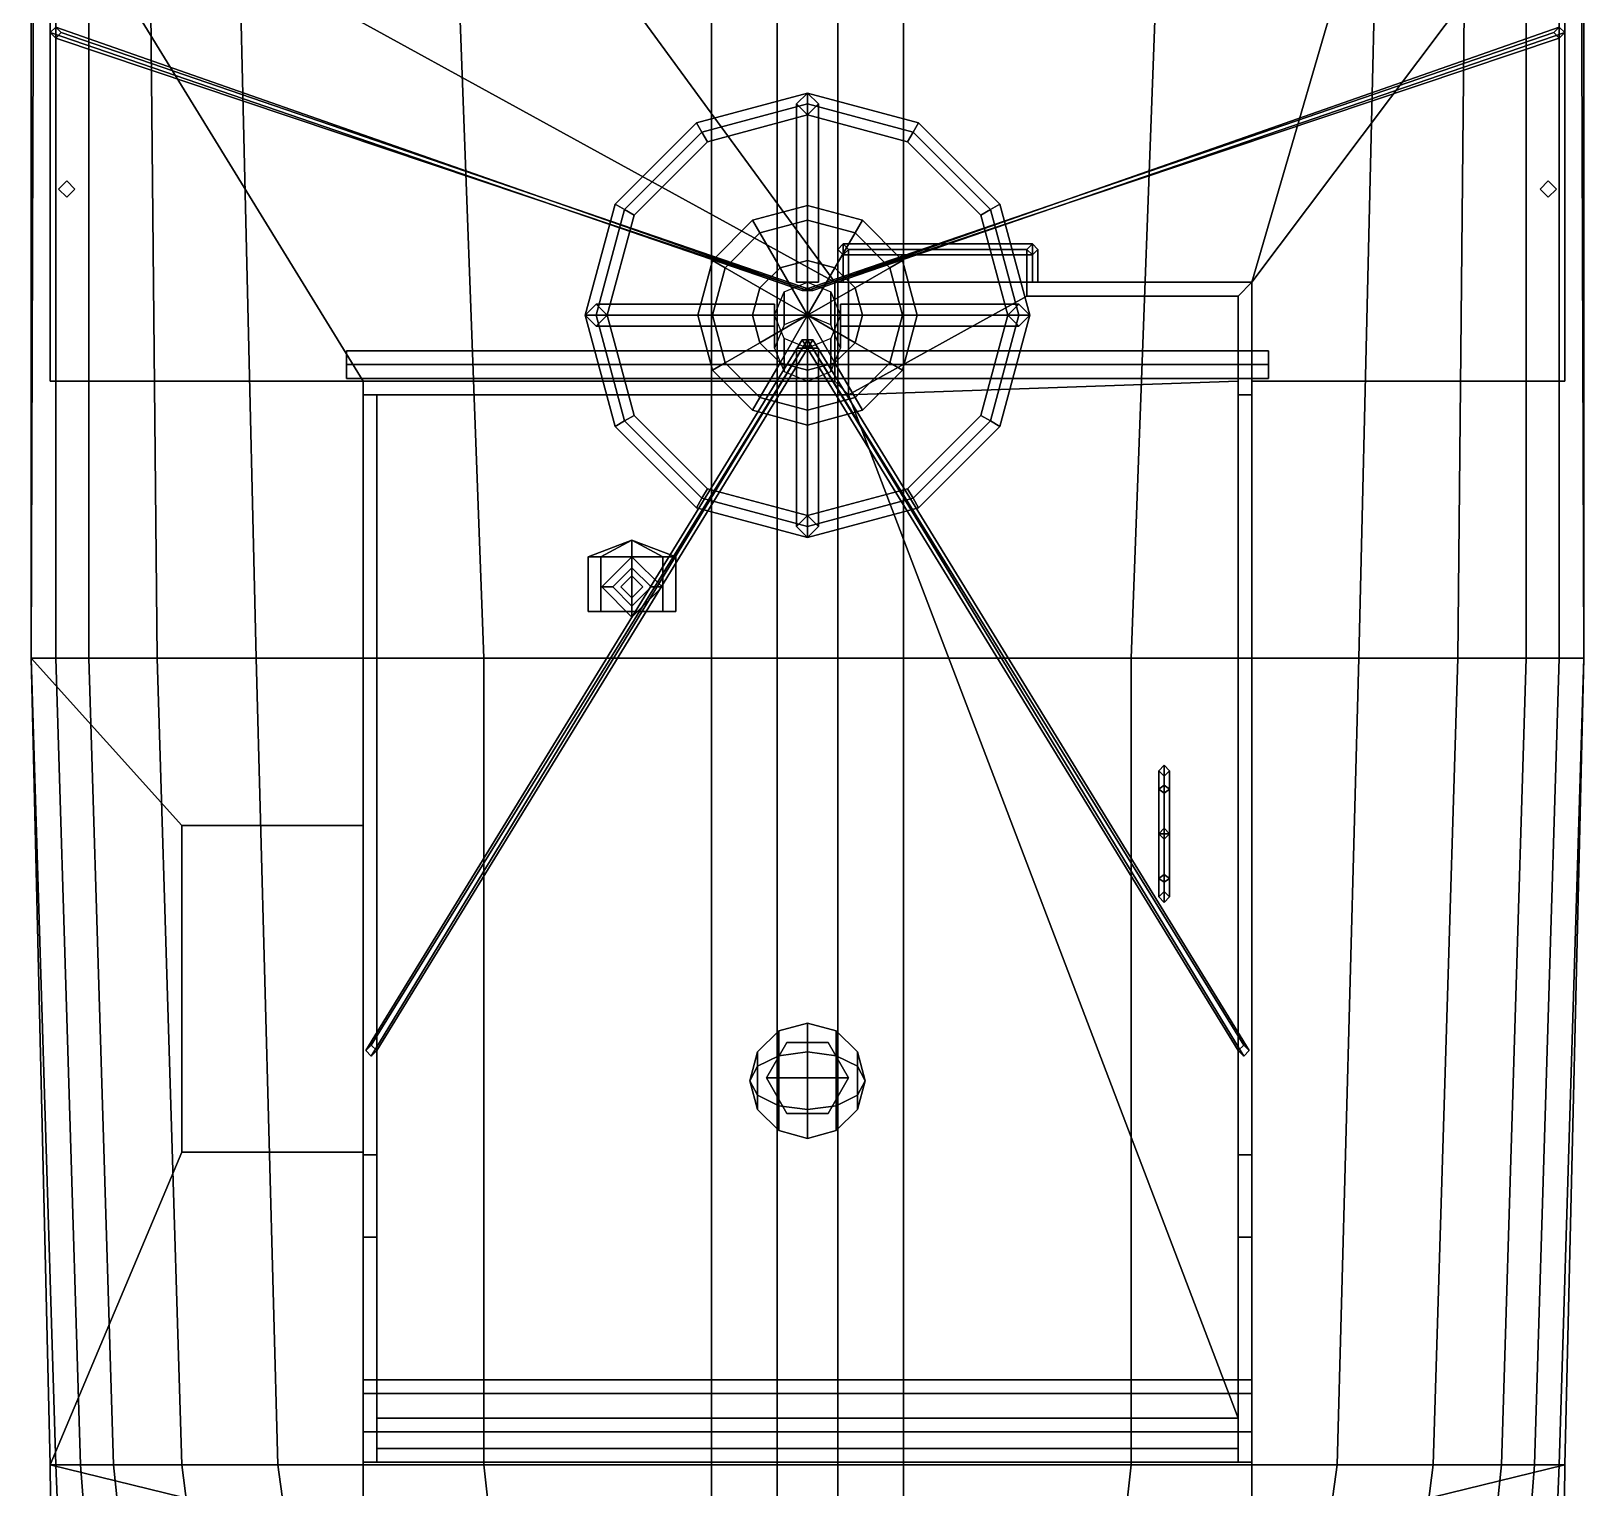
# Model space of a CAD drawing. Extents: x -2.8 to 2.8, y -17.3 to 17.1.
# Drawn here: x -2.83 to 2.83, y -4.37 to 0.94 of the extents above; entities that cross this region are included whole.
import ezdxf

# ---------------------------------------------------------------- set-up
doc = ezdxf.new("R2010")
doc.units = 0
doc.layers.get('0').update_dxf_attribs({"linetype": 'CONTINUOUS'})
doc.layers.add('SUPERSTRUCTURE', color=3, linetype='CONTINUOUS')

msp = doc.modelspace()

# ---------------------------------------------------------------- linework, layer by layer
for points in [[(-2.82, 1.63, 1.18), (-2.74, 1.63, 0.44), (-2.74, -1.35, 0.44), (-2.83, -1.35, 1.18)], [(-2.83, 1.63, 1.73), (-2.82, 1.63, 1.18), (-2.83, -1.35, 1.18), (-2.83, -1.35, 2.04)], [(-1.62, -0.34, 1.9349), (-2.83, 1.63, 1.73), (-2.83, -1.35, 2.04), (-1.62, -1.35, 2.04)], [(0.1, 0.02, 1.8975), (-2.83, 1.63, 1.73), (-1.62, -0.34, 1.9349), (0.1, -0.34, 1.9349)], [(2.83, 1.63, 1.73), (-2.83, 1.63, 1.73), (0.1, 0.02, 1.8975), (1.62, 0.02, 1.8975)], [(-2.74, 1.63, 0.44), (-2.62, 1.63), (-2.62, -1.35), (-2.74, -1.35, 0.44)], [(-2.62, 1.63), (-2.4, 1.63, -0.53), (-2.37, -1.35, -0.53), (-2.62, -1.35)], [(-2.4, 1.63, -0.53), (-2.08, 1.63, -0.86), (-2.01, -1.35, -0.86), (-2.37, -1.35, -0.53)], [(-2.08, 1.63, -0.86), (-1.29, 1.63, -1.19), (-1.18, -1.35, -1.19), (-2.01, -1.35, -0.86)], [(-1.29, 1.63, -1.19), (-0.35, 1.63, -1.39), (-0.35, -1.35, -1.39), (-1.18, -1.35, -1.19)], [(-0.35, 1.63, -1.39), (-0.11, 1.63, -1.43), (-0.11, -1.35, -1.43), (-0.35, -1.35, -1.39)], [(-0.11, 1.63, -1.71), (0.11, 1.63, -1.71), (0.11, -1.35, -1.71), (-0.11, -1.35, -1.71)], [(-0.11, 1.63, -1.43), (-0.11, 1.63, -1.71), (-0.11, -1.35, -1.71), (-0.11, -1.35, -1.43)], [(0.11, -1.35, -1.43), (0.11, -1.35, -1.71), (0.11, 1.63, -1.71), (0.11, 1.63, -1.43)], [(0.35, -1.35, -1.39), (0.11, -1.35, -1.43), (0.11, 1.63, -1.43), (0.35, 1.63, -1.39)], [(1.18, -1.35, -1.19), (0.35, -1.35, -1.39), (0.35, 1.63, -1.39), (1.29, 1.63, -1.19)], [(2.01, -1.35, -0.86), (1.18, -1.35, -1.19), (1.29, 1.63, -1.19), (2.08, 1.63, -0.86)], [(1.62, -1.35, 2.04), (2.83, -1.35, 2.04), (2.83, 1.63, 1.73), (1.62, 0.02, 1.8975)], [(2.37, -1.35, -0.53), (2.01, -1.35, -0.86), (2.08, 1.63, -0.86), (2.4, 1.63, -0.53)], [(2.62, -1.35), (2.37, -1.35, -0.53), (2.4, 1.63, -0.53), (2.62, 1.63)], [(2.74, -1.35, 0.44), (2.62, -1.35), (2.62, 1.63), (2.74, 1.63, 0.44)], [(2.83, -1.35, 1.18), (2.74, -1.35, 0.44), (2.74, 1.63, 0.44), (2.82, 1.63, 1.18)], [(2.83, -1.35, 2.04), (2.83, -1.35, 1.18), (2.82, 1.63, 1.18), (2.83, 1.63, 1.73)], [(-0.8, -0.98, 6.64), (-0.7531, -0.98, 6.7531), (-0.64, -0.92, 6.64)], [(-0.7531, -0.98, 6.5269), (-0.8, -0.98, 6.64), (-0.64, -0.92, 6.64)], [(-0.7531, -0.98, 6.7531), (-0.64, -0.98, 6.8), (-0.64, -0.92, 6.64)], [(-0.64, -0.98, 6.48), (-0.7531, -0.98, 6.5269), (-0.64, -0.92, 6.64)], [(-0.64, -0.98, 6.8), (-0.5269, -0.98, 6.7531), (-0.64, -0.92, 6.64)], [(-0.5269, -0.98, 6.7531), (-0.48, -0.98, 6.64), (-0.64, -0.92, 6.64)], [(-0.48, -0.98, 6.64), (-0.5269, -0.98, 6.5269), (-0.64, -0.92, 6.64)], [(-0.5269, -0.98, 6.5269), (-0.64, -0.98, 6.48), (-0.64, -0.92, 6.64)], [(-0.7531, -0.98, 6.7531), (-0.8, -0.98, 6.64), (-0.8, -1.18, 6.64), (-0.7531, -1.18, 6.7531)], [(-0.8, -0.98, 6.64), (-0.7531, -0.98, 6.5269), (-0.7531, -1.18, 6.5269), (-0.8, -1.18, 6.64)], [(-0.7531, -0.98, 6.5269), (-0.64, -0.98, 6.48), (-0.64, -1.18, 6.48), (-0.7531, -1.18, 6.5269)], [(-0.64, -0.98, 6.8), (-0.7531, -0.98, 6.7531), (-0.7531, -1.18, 6.7531), (-0.64, -1.18, 6.8)], [(-0.71, -1.09, 5.06), (-0.64, -1.02, 5.06), (-0.64, -0.98, 4.85), (-0.75, -1.09, 4.85)], [(-0.64, -0.98, 4.43), (-0.75, -1.09, 4.44), (-0.75, -1.09, 4.85), (-0.64, -0.98, 4.85)], [(-0.64, -0.98, 6.48), (-0.5269, -0.98, 6.5269), (-0.5269, -1.18, 6.5269), (-0.64, -1.18, 6.48)], [(-0.64, -1.02, 5.06), (-0.57, -1.09, 5.06), (-0.53, -1.09, 4.85), (-0.64, -0.98, 4.85)], [(-0.53, -1.09, 4.44), (-0.64, -0.98, 4.43), (-0.64, -0.98, 4.85), (-0.53, -1.09, 4.85)], [(-0.5269, -0.98, 6.7531), (-0.64, -0.98, 6.8), (-0.64, -1.18, 6.8), (-0.5269, -1.18, 6.7531)], [(-0.48, -0.98, 6.64), (-0.5269, -0.98, 6.7531), (-0.5269, -1.18, 6.7531), (-0.48, -1.18, 6.64)], [(-0.5269, -0.98, 6.5269), (-0.48, -0.98, 6.64), (-0.48, -1.18, 6.64), (-0.5269, -1.18, 6.5269)], [(-0.57, -1.09, 5.06), (-0.64, -1.02, 5.06), (-0.71, -1.09, 5.06), (-0.64, -1.16, 5.06)], [(-0.64, -1.05, 5.06), (-0.68, -1.09, 5.06), (-0.68, -1.09, 6.5), (-0.64, -1.05, 6.48)], [(-0.6, -1.09, 5.06), (-0.64, -1.05, 5.06), (-0.64, -1.05, 6.48), (-0.6, -1.09, 6.5)], [(-0.64, -1.16, 5.06), (-0.71, -1.09, 5.06), (-0.75, -1.09, 4.85), (-0.64, -1.2, 4.85)], [(-0.75, -1.09, 4.44), (-0.64, -1.2, 4.44), (-0.64, -1.2, 4.85), (-0.75, -1.09, 4.85)], [(-0.68, -1.09, 5.06), (-0.64, -1.13, 5.06), (-0.64, -1.13, 6.48), (-0.68, -1.09, 6.5)], [(-0.57, -1.09, 5.06), (-0.64, -1.16, 5.06), (-0.64, -1.2, 4.85), (-0.53, -1.09, 4.85)], [(-0.64, -1.2, 4.44), (-0.53, -1.09, 4.44), (-0.53, -1.09, 4.85), (-0.64, -1.2, 4.85)], [(-0.64, -1.13, 5.06), (-0.6, -1.09, 5.06), (-0.6, -1.09, 6.5), (-0.64, -1.13, 6.48)], [(-0.64, -1.18, 6.8), (-0.7531, -1.18, 6.7531), (-0.8, -1.18, 6.64), (-0.5269, -1.18, 6.7531)], [(-0.5269, -1.18, 6.7531), (-0.8, -1.18, 6.64), (-0.7531, -1.18, 6.5269), (-0.48, -1.18, 6.64)], [(-0.48, -1.18, 6.64), (-0.7531, -1.18, 6.5269), (-0.64, -1.18, 6.48), (-0.5269, -1.18, 6.5269)], [(-2.83, -1.35, 2.04), (-2.83, -1.35, 1.18), (-2.74, -4.29, 1.18), (-2.76, -4.29, 2.15)], [(-2.83, -1.35, 1.18), (-2.74, -1.35, 0.44), (-2.65, -4.29, 0.44), (-2.74, -4.29, 1.18)], [(-2.28, -1.96, 2.0628), (-2.83, -1.35, 2.04), (-2.76, -4.29, 2.15), (-2.28, -3.15, 2.1073)], [(-1.62, -1.35, 2.04), (-2.83, -1.35, 2.04), (-2.28, -1.96, 2.0628), (-1.62, -1.96, 2.0628)], [(-2.74, -1.35, 0.44), (-2.62, -1.35), (-2.53, -4.29), (-2.65, -4.29, 0.44)], [(-2.62, -1.35), (-2.37, -1.35, -0.53), (-2.28, -4.29, -0.5), (-2.53, -4.29)], [(-2.37, -1.35, -0.53), (-2.01, -1.35, -0.86), (-1.93, -4.29, -0.81), (-2.28, -4.29, -0.5)], [(-2.01, -1.35, -0.86), (-1.18, -1.35, -1.19), (-1.18, -4.29, -1.13), (-1.93, -4.29, -0.81)], [(-1.18, -1.35, -1.19), (-0.35, -1.35, -1.39), (-0.35, -4.29, -1.34), (-1.18, -4.29, -1.13)], [(-0.35, -1.35, -1.39), (-0.11, -1.35, -1.43), (-0.11, -4.29, -1.4), (-0.35, -4.29, -1.34)], [(-0.11, -1.35, -1.71), (0.11, -1.35, -1.71), (0.11, -4.29, -1.71), (-0.11, -4.29, -1.71)], [(-0.11, -1.35, -1.43), (-0.11, -1.35, -1.71), (-0.11, -4.29, -1.71), (-0.11, -4.29, -1.4)], [(0.11, -4.29, -1.4), (0.11, -4.29, -1.71), (0.11, -1.35, -1.71), (0.11, -1.35, -1.43)], [(0.35, -4.29, -1.34), (0.11, -4.29, -1.4), (0.11, -1.35, -1.43), (0.35, -1.35, -1.39)], [(1.18, -4.29, -1.13), (0.35, -4.29, -1.34), (0.35, -1.35, -1.39), (1.18, -1.35, -1.19)], [(1.93, -4.29, -0.81), (1.18, -4.29, -1.13), (1.18, -1.35, -1.19), (2.01, -1.35, -0.86)], [(1.62, -4.29, 2.15), (2.76, -4.29, 2.15), (2.83, -1.35, 2.04), (1.62, -1.35, 2.04)], [(2.28, -4.29, -0.5), (1.93, -4.29, -0.81), (2.01, -1.35, -0.86), (2.37, -1.35, -0.53)], [(2.53, -4.29), (2.28, -4.29, -0.5), (2.37, -1.35, -0.53), (2.62, -1.35)], [(2.65, -4.29, 0.44), (2.53, -4.29), (2.62, -1.35), (2.74, -1.35, 0.44)], [(2.74, -4.29, 1.18), (2.65, -4.29, 0.44), (2.74, -1.35, 0.44), (2.83, -1.35, 1.18)], [(2.76, -4.29, 2.15), (2.74, -4.29, 1.18), (2.83, -1.35, 1.18), (2.83, -1.35, 2.04)], [(-0.105, -2.7081, 5.41), (-0.1819, -2.785, 5.41), (-0.1819, -2.8375, 5.5009), (-0.105, -2.7991, 5.5675)], [(-0.105, -2.7991, 5.2525), (-0.1819, -2.8375, 5.3191), (-0.1819, -2.785, 5.41), (-0.105, -2.7081, 5.41)], [(0, -2.68, 5.41), (-0.105, -2.7081, 5.41), (-0.105, -2.7991, 5.5675), (0, -2.785, 5.5919)], [(0, -2.785, 5.2281), (-0.105, -2.7991, 5.2525), (-0.105, -2.7081, 5.41), (0, -2.68, 5.41)], [(0.105, -2.7081, 5.41), (0, -2.68, 5.41), (0, -2.785, 5.5919), (0.105, -2.7991, 5.5675)], [(0.105, -2.7991, 5.2525), (0, -2.785, 5.2281), (0, -2.68, 5.41), (0.105, -2.7081, 5.41)], [(0.1819, -2.785, 5.41), (0.105, -2.7081, 5.41), (0.105, -2.7991, 5.5675), (0.1819, -2.8375, 5.5009)], [(0.1819, -2.8375, 5.3191), (0.105, -2.7991, 5.2525), (0.105, -2.7081, 5.41), (0.1819, -2.785, 5.41)], [(-0.075, -2.7501, 4.49), (-0.15, -2.88, 4.5), (-0.15, -2.88, 5.23), (-0.075, -2.7501, 5.23)], [(0.075, -2.7501, 5.23), (-0.075, -2.7501, 5.23), (-0.15, -2.88, 5.23), (0.15, -2.88, 5.23)], [(0.075, -2.7501, 4.49), (-0.075, -2.7501, 4.49), (-0.075, -2.7501, 5.23), (0.075, -2.7501, 5.23)], [(0.15, -2.88, 4.5), (0.075, -2.7501, 4.49), (0.075, -2.7501, 5.23), (0.15, -2.88, 5.23)], [(-0.1819, -2.785, 5.41), (-0.21, -2.89, 5.41), (-0.21, -2.89, 5.41), (-0.1819, -2.8375, 5.5009)], [(-0.1819, -2.8375, 5.3191), (-0.21, -2.89, 5.41), (-0.21, -2.89, 5.41), (-0.1819, -2.785, 5.41)], [(-0.105, -2.7991, 5.5675), (-0.1819, -2.8375, 5.5009), (-0.1819, -2.9425, 5.5009), (-0.105, -2.9809, 5.5675)], [(-0.105, -2.9809, 5.2525), (-0.1819, -2.9425, 5.3191), (-0.1819, -2.8375, 5.3191), (-0.105, -2.7991, 5.2525)], [(0, -2.785, 5.5919), (-0.105, -2.7991, 5.5675), (-0.105, -2.9809, 5.5675), (0, -2.995, 5.5919)], [(0, -2.995, 5.2281), (-0.105, -2.9809, 5.2525), (-0.105, -2.7991, 5.2525), (0, -2.785, 5.2281)], [(0.105, -2.7991, 5.5675), (0, -2.785, 5.5919), (0, -2.995, 5.5919), (0.105, -2.9809, 5.5675)], [(0.105, -2.9809, 5.2525), (0, -2.995, 5.2281), (0, -2.785, 5.2281), (0.105, -2.7991, 5.2525)], [(0.1819, -2.8375, 5.5009), (0.105, -2.7991, 5.5675), (0.105, -2.9809, 5.5675), (0.1819, -2.9425, 5.5009)], [(0.1819, -2.9425, 5.3191), (0.105, -2.9809, 5.2525), (0.105, -2.7991, 5.2525), (0.1819, -2.8375, 5.3191)], [(0.21, -2.89, 5.41), (0.1819, -2.785, 5.41), (0.1819, -2.8375, 5.5009), (0.21, -2.89, 5.41)], [(0.21, -2.89, 5.41), (0.1819, -2.8375, 5.3191), (0.1819, -2.785, 5.41), (0.21, -2.89, 5.41)], [(-0.1819, -2.8375, 5.5009), (-0.21, -2.89, 5.41), (-0.21, -2.89, 5.41), (-0.1819, -2.9425, 5.5009)], [(-0.1819, -2.9425, 5.3191), (-0.21, -2.89, 5.41), (-0.21, -2.89, 5.41), (-0.1819, -2.8375, 5.3191)], [(-0.15, -2.88, 4.5), (-0.075, -3.0099, 4.5), (-0.075, -3.0099, 5.23), (-0.15, -2.88, 5.23)], [(0.15, -2.88, 5.23), (-0.15, -2.88, 5.23), (-0.075, -3.0099, 5.23), (0.075, -3.0099, 5.23)], [(0.075, -3.0099, 4.5), (0.15, -2.88, 4.5), (0.15, -2.88, 5.23), (0.075, -3.0099, 5.23)], [(0.21, -2.89, 5.41), (0.1819, -2.8375, 5.5009), (0.1819, -2.9425, 5.5009), (0.21, -2.89, 5.41)], [(0.21, -2.89, 5.41), (0.1819, -2.9425, 5.3191), (0.1819, -2.8375, 5.3191), (0.21, -2.89, 5.41)], [(-0.1819, -2.9425, 5.5009), (-0.21, -2.89, 5.41), (-0.21, -2.89, 5.41), (-0.1819, -2.995, 5.41)], [(-0.1819, -2.995, 5.41), (-0.21, -2.89, 5.41), (-0.21, -2.89, 5.41), (-0.1819, -2.9425, 5.3191)], [(-0.105, -2.9809, 5.5675), (-0.1819, -2.9425, 5.5009), (-0.1819, -2.995, 5.41), (-0.105, -3.0719, 5.41)], [(-0.105, -3.0719, 5.41), (-0.1819, -2.995, 5.41), (-0.1819, -2.9425, 5.3191), (-0.105, -2.9809, 5.2525)], [(0.1819, -2.9425, 5.5009), (0.105, -2.9809, 5.5675), (0.105, -3.0719, 5.41), (0.1819, -2.995, 5.41)], [(0.1819, -2.995, 5.41), (0.105, -3.0719, 5.41), (0.105, -2.9809, 5.2525), (0.1819, -2.9425, 5.3191)], [(0.21, -2.89, 5.41), (0.1819, -2.9425, 5.5009), (0.1819, -2.995, 5.41), (0.21, -2.89, 5.41)], [(0.21, -2.89, 5.41), (0.1819, -2.995, 5.41), (0.1819, -2.9425, 5.3191), (0.21, -2.89, 5.41)], [(0, -2.995, 5.5919), (-0.105, -2.9809, 5.5675), (-0.105, -3.0719, 5.41), (0, -3.1, 5.41)], [(0, -3.1, 5.41), (-0.105, -3.0719, 5.41), (-0.105, -2.9809, 5.2525), (0, -2.995, 5.2281)], [(0.105, -2.9809, 5.5675), (0, -2.995, 5.5919), (0, -3.1, 5.41), (0.105, -3.0719, 5.41)], [(0.105, -3.0719, 5.41), (0, -3.1, 5.41), (0, -2.995, 5.2281), (0.105, -2.9809, 5.2525)], [(-0.075, -3.0099, 4.5), (0.075, -3.0099, 4.5), (0.075, -3.0099, 5.23), (-0.075, -3.0099, 5.23)], [(-1.62, -3.15, 2.1073), (-2.28, -3.15, 2.1073), (-2.76, -4.29, 2.15), (-1.62, -4.29, 2.15)], [(-2.76, -4.29, 2.15), (-2.74, -4.29, 1.18), (-2.62, -7.26, 1.18), (-2.73, -7.26, 2.19)], [(-1.62, -4.57, 2.1538), (-2.76, -4.29, 2.15), (-2.73, -7.26, 2.19), (-1, -5.61, 2.1678)], [(-1.62, -4.29, 2.15), (-2.76, -4.29, 2.15), (-1.62, -4.57, 2.1538)], [(-2.74, -4.29, 1.18), (-2.65, -4.29, 0.44), (-2.42, -7.26, 0.44), (-2.62, -7.26, 1.18)], [(-2.65, -4.29, 0.44), (-2.53, -4.29), (-2.22, -7.26), (-2.42, -7.26, 0.44)], [(-2.53, -4.29), (-2.28, -4.29, -0.5), (-1.9, -7.26, -0.46), (-2.22, -7.26)], [(-2.28, -4.29, -0.5), (-1.93, -4.29, -0.81), (-1.52, -7.26, -0.78), (-1.9, -7.26, -0.46)], [(-1.93, -4.29, -0.81), (-1.18, -4.29, -1.13), (-0.85, -7.26, -1.13), (-1.52, -7.26, -0.78)], [(-1.18, -4.29, -1.13), (-0.35, -4.29, -1.34), (-0.35, -7.26, -1.31), (-0.85, -7.26, -1.13)], [(-0.35, -4.29, -1.34), (-0.11, -4.29, -1.4), (-0.11, -7.26, -1.4), (-0.35, -7.26, -1.31)], [(-0.11, -4.29, -1.4), (-0.11, -4.29, -1.71), (-0.11, -7.26, -1.71), (-0.11, -7.26, -1.4)], [(-0.11, -4.29, -1.71), (0.11, -4.29, -1.71), (0.11, -7.26, -1.71), (-0.11, -7.26, -1.71)], [(0.11, -7.26, -1.4), (0.11, -7.26, -1.71), (0.11, -4.29, -1.71), (0.11, -4.29, -1.4)], [(0.35, -7.26, -1.31), (0.11, -7.26, -1.4), (0.11, -4.29, -1.4), (0.35, -4.29, -1.34)], [(0.85, -7.26, -1.13), (0.35, -7.26, -1.31), (0.35, -4.29, -1.34), (1.18, -4.29, -1.13)], [(1.52, -7.26, -0.78), (0.85, -7.26, -1.13), (1.18, -4.29, -1.13), (1.93, -4.29, -0.81)], [(1, -5.61, 2.1678), (2.73, -7.26, 2.19), (2.76, -4.29, 2.15), (1.62, -4.57, 2.1538)], [(1.9, -7.26, -0.46), (1.52, -7.26, -0.78), (1.93, -4.29, -0.81), (2.28, -4.29, -0.5)], [(2.76, -4.29, 2.15), (1.62, -4.29, 2.15), (1.62, -4.57, 2.1538)], [(2.22, -7.26), (1.9, -7.26, -0.46), (2.28, -4.29, -0.5), (2.53, -4.29)], [(2.42, -7.26, 0.44), (2.22, -7.26), (2.53, -4.29), (2.65, -4.29, 0.44)], [(2.62, -7.26, 1.18), (2.42, -7.26, 0.44), (2.65, -4.29, 0.44), (2.74, -4.29, 1.18)], [(2.73, -7.26, 2.19), (2.62, -7.26, 1.18), (2.74, -4.29, 1.18), (2.76, -4.29, 2.15)]]:
    msp.add_3dface(points)
at = {"layer": 'SUPERSTRUCTURE'}
for points in [[(1.62, 0.02, 2.3874), (2.76, 3.93, 2.25), (-2.76, 3.93, 2.25), (0.1, 0.02, 2.3874)], [(-2.76, 3.93, 2.25), (-2.76, 3.93, 2.13), (-2.76, -0.34, 2.3), (-2.76, -0.34, 2.4)], [(0.1, 0.02, 2.3874), (-2.76, 3.93, 2.25), (-2.76, -0.34, 2.4), (0.1, -0.34, 2.4)], [(2.76, -0.34, 2.4), (2.76, 3.93, 2.25), (1.62, 0.02, 2.3874), (1.62, -0.34, 2.4)], [(2.76, -0.34, 2.3), (2.76, 3.93, 2.13), (2.76, 3.93, 2.25), (2.76, -0.34, 2.4)], [(-2.74, 0.95, 2.35), (-2.76, 0.93, 2.35), (-0.02, -0.01, 9.52), (0, -0.01, 9.54)], [(-2.76, 0.93, 2.35), (-2.74, 0.91, 2.35), (0, -0.01, 9.5), (-0.02, -0.01, 9.52)], [(-2.72, 0.93, 2.35), (-2.74, 0.95, 2.35), (0, -0.01, 9.54), (0.02, -0.01, 9.52)], [(-2.74, 0.91, 2.35), (-2.72, 0.93, 2.35), (0.02, -0.01, 9.52), (0, -0.01, 9.5)], [(2.74, 0.95, 2.35), (2.72, 0.93, 2.35), (-0.02, -0.01, 9.52), (0, -0.01, 9.54)], [(2.72, 0.93, 2.35), (2.74, 0.91, 2.35), (0, -0.01, 9.5), (-0.02, -0.01, 9.52)], [(2.76, 0.93, 2.35), (2.74, 0.95, 2.35), (0, -0.01, 9.54), (0.02, -0.01, 9.52)], [(2.74, 0.91, 2.35), (2.76, 0.93, 2.35), (0.02, -0.01, 9.52), (0, -0.01, 9.5)], [(0, 0.67, 10.59), (0, 0.71, 10.55), (-0.405, 0.6015, 10.55), (-0.385, 0.5668, 10.59)], [(0, 0.71, 10.55), (0, 0.67, 10.51), (-0.385, 0.5668, 10.51), (-0.405, 0.6015, 10.55)], [(0, 0.02, 9.47), (-0.04, 0.02, 9.51), (-0.04, 0.67, 10.55), (0, 0.71, 10.55)], [(0.04, 0.02, 9.51), (0, 0.02, 9.47), (0, 0.71, 10.55), (0.04, 0.67, 10.55)], [(0.385, 0.5668, 10.59), (0.405, 0.6015, 10.55), (0, 0.71, 10.55), (0, 0.67, 10.59)], [(0.405, 0.6015, 10.55), (0.385, 0.5668, 10.51), (0, 0.67, 10.51), (0, 0.71, 10.55)], [(0, 0.67, 10.51), (0, 0.63, 10.55), (-0.365, 0.5322, 10.55), (-0.385, 0.5668, 10.51)], [(0, 0.63, 10.55), (0, 0.67, 10.59), (-0.385, 0.5668, 10.59), (-0.365, 0.5322, 10.55)], [(-0.04, 0.02, 9.51), (0, 0.02, 9.55), (0, 0.63, 10.55), (-0.04, 0.67, 10.55)], [(0, 0.02, 9.55), (0.04, 0.02, 9.51), (0.04, 0.67, 10.55), (0, 0.63, 10.55)], [(0.385, 0.5668, 10.51), (0.365, 0.5322, 10.55), (0, 0.63, 10.55), (0, 0.67, 10.51)], [(0.365, 0.5322, 10.55), (0.385, 0.5668, 10.59), (0, 0.67, 10.59), (0, 0.63, 10.55)], [(-0.385, 0.5668, 10.59), (-0.405, 0.6015, 10.55), (-0.7015, 0.305, 10.55), (-0.6668, 0.285, 10.59)], [(-0.405, 0.6015, 10.55), (-0.385, 0.5668, 10.51), (-0.6668, 0.285, 10.51), (-0.7015, 0.305, 10.55)], [(-0.385, 0.5668, 10.51), (-0.365, 0.5322, 10.55), (-0.6322, 0.265, 10.55), (-0.6668, 0.285, 10.51)], [(-0.365, 0.5322, 10.55), (-0.385, 0.5668, 10.59), (-0.6668, 0.285, 10.59), (-0.6322, 0.265, 10.55)], [(0.6668, 0.285, 10.51), (0.6322, 0.265, 10.55), (0.365, 0.5322, 10.55), (0.385, 0.5668, 10.51)], [(0.6322, 0.265, 10.55), (0.6668, 0.285, 10.59), (0.385, 0.5668, 10.59), (0.365, 0.5322, 10.55)], [(0.6668, 0.285, 10.59), (0.7015, 0.305, 10.55), (0.405, 0.6015, 10.55), (0.385, 0.5668, 10.59)], [(0.7015, 0.305, 10.55), (0.6668, 0.285, 10.51), (0.385, 0.5668, 10.51), (0.405, 0.6015, 10.55)], [(-2.7, 0.39, 1.85), (-2.73, 0.36, 1.86), (-2.73, 0.36, 2.28), (-2.7, 0.39, 2.28)], [(-2.73, 0.36, 1.86), (-2.7, 0.33, 1.86), (-2.7, 0.33, 2.28), (-2.73, 0.36, 2.28)], [(-2.67, 0.36, 1.86), (-2.7, 0.39, 1.85), (-2.7, 0.39, 2.28), (-2.67, 0.36, 2.28)], [(-2.7, 0.33, 1.86), (-2.67, 0.36, 1.86), (-2.67, 0.36, 2.28), (-2.7, 0.33, 2.28)], [(2.7, 0.39, 1.85), (2.67, 0.36, 1.86), (2.67, 0.36, 2.28), (2.7, 0.39, 2.28)], [(2.67, 0.36, 1.86), (2.7, 0.33, 1.86), (2.7, 0.33, 2.28), (2.67, 0.36, 2.28)], [(2.73, 0.36, 1.86), (2.7, 0.39, 1.85), (2.7, 0.39, 2.28), (2.73, 0.36, 2.28)], [(2.7, 0.33, 1.86), (2.73, 0.36, 1.86), (2.73, 0.36, 2.28), (2.7, 0.33, 2.28)], [(-0.6668, 0.285, 10.59), (-0.7015, 0.305, 10.55), (-0.81, -0.1, 10.55), (-0.77, -0.1, 10.59)], [(-0.7015, 0.305, 10.55), (-0.6668, 0.285, 10.51), (-0.77, -0.1, 10.51), (-0.81, -0.1, 10.55)], [(-0.6668, 0.285, 10.51), (-0.6322, 0.265, 10.55), (-0.73, -0.1, 10.55), (-0.77, -0.1, 10.51)], [(-0.6322, 0.265, 10.55), (-0.6668, 0.285, 10.59), (-0.77, -0.1, 10.59), (-0.73, -0.1, 10.55)], [(0, 0.2464, 11.3), (0, 0.3, 11.1), (-0.2, 0.2464, 11.1), (-0.1732, 0.2, 11.3)], [(0, 0.3, 10.57), (-0.2, 0.2464, 10.57), (-0.2, 0.2464, 11.1), (0, 0.3, 11.1)], [(0.1732, 0.2, 11.3), (0.2, 0.2464, 11.1), (0, 0.3, 11.1), (0, 0.2464, 11.3)], [(0.2, 0.2464, 10.57), (0, 0.3, 10.57), (0, 0.3, 11.1), (0.2, 0.2464, 11.1)], [(0.77, -0.1, 10.51), (0.73, -0.1, 10.55), (0.6322, 0.265, 10.55), (0.6668, 0.285, 10.51)], [(0.73, -0.1, 10.55), (0.77, -0.1, 10.59), (0.6668, 0.285, 10.59), (0.6322, 0.265, 10.55)], [(0.77, -0.1, 10.59), (0.81, -0.1, 10.55), (0.7015, 0.305, 10.55), (0.6668, 0.285, 10.59)], [(0.81, -0.1, 10.55), (0.77, -0.1, 10.51), (0.6668, 0.285, 10.51), (0.7015, 0.305, 10.55)], [(-0.1732, 0.2, 11.3), (-0.2, 0.2464, 11.1), (-0.3464, 0.1, 11.1), (-0.3, 0.0732, 11.3)], [(-0.2, 0.2464, 10.57), (-0.3464, 0.1, 10.57), (-0.3464, 0.1, 11.1), (-0.2, 0.2464, 11.1)], [(0, 0.1, 11.4), (0, 0.2464, 11.3), (-0.1732, 0.2, 11.3), (-0.1, 0.0732, 11.4)], [(0.1, 0.0732, 11.4), (0.1732, 0.2, 11.3), (0, 0.2464, 11.3), (0, 0.1, 11.4)], [(0.3, 0.0732, 11.3), (0.3464, 0.1, 11.1), (0.2, 0.2464, 11.1), (0.1732, 0.2, 11.3)], [(0.3464, 0.1, 10.57), (0.2, 0.2464, 10.57), (0.2, 0.2464, 11.1), (0.3464, 0.1, 11.1)], [(-0.1, 0.0732, 11.4), (-0.1732, 0.2, 11.3), (-0.3, 0.0732, 11.3), (-0.1732, 0, 11.4)], [(0.1732, 0, 11.4), (0.3, 0.0732, 11.3), (0.1732, 0.2, 11.3), (0.1, 0.0732, 11.4)], [(0.13, 0.16, 1.88), (0.11, 0.14, 1.88), (0.11, 0.14, 4.4), (0.13, 0.16, 4.42)], [(0.11, 0.02, 4.4), (0.13, 0.02, 4.42), (0.13, 0.16, 4.42), (0.11, 0.14, 4.4)], [(0.11, 0.14, 1.88), (0.13, 0.12, 1.88), (0.13, 0.12, 4.38), (0.11, 0.14, 4.4)], [(0.13, 0.02, 4.38), (0.11, 0.02, 4.4), (0.11, 0.14, 4.4), (0.13, 0.12, 4.38)], [(0.8, 0.14, 2.36), (0.82, 0.16, 2.34), (0.13, 0.16, 2.34), (0.15, 0.14, 2.36)], [(0.82, 0.16, 2.34), (0.8, 0.14, 2.32), (0.15, 0.14, 2.32), (0.13, 0.16, 2.34)], [(0.8, 0.14, 2.86), (0.82, 0.16, 2.84), (0.13, 0.16, 2.84), (0.15, 0.14, 2.86)], [(0.82, 0.16, 2.84), (0.8, 0.14, 2.82), (0.15, 0.14, 2.82), (0.13, 0.16, 2.84)], [(0.8, 0.14, 3.36), (0.82, 0.16, 3.34), (0.13, 0.16, 3.34), (0.15, 0.14, 3.36)], [(0.82, 0.16, 3.34), (0.8, 0.14, 3.32), (0.15, 0.14, 3.32), (0.13, 0.16, 3.34)], [(0.8, 0.14, 3.86), (0.82, 0.16, 3.84), (0.13, 0.16, 3.84), (0.15, 0.14, 3.86)], [(0.82, 0.16, 3.84), (0.8, 0.14, 3.82), (0.15, 0.14, 3.82), (0.13, 0.16, 3.84)], [(0.8, 0.14, 4.36), (0.82, 0.16, 4.34), (0.13, 0.16, 4.34), (0.15, 0.14, 4.36)], [(0.82, 0.16, 4.34), (0.8, 0.14, 4.32), (0.15, 0.14, 4.32), (0.13, 0.16, 4.34)], [(0.15, 0.14, 1.88), (0.13, 0.16, 1.88), (0.13, 0.16, 4.42), (0.15, 0.14, 4.4)], [(0.13, 0.02, 4.42), (0.15, 0.02, 4.4), (0.15, 0.14, 4.4), (0.13, 0.16, 4.42)], [(0.8, 0.14, 2.32), (0.82, 0.12, 2.34), (0.13, 0.12, 2.34), (0.15, 0.14, 2.32)], [(0.82, 0.12, 2.34), (0.8, 0.14, 2.36), (0.15, 0.14, 2.36), (0.13, 0.12, 2.34)], [(0.8, 0.14, 2.82), (0.82, 0.12, 2.84), (0.13, 0.12, 2.84), (0.15, 0.14, 2.82)], [(0.82, 0.12, 2.84), (0.8, 0.14, 2.86), (0.15, 0.14, 2.86), (0.13, 0.12, 2.84)], [(0.8, 0.14, 3.32), (0.82, 0.12, 3.34), (0.13, 0.12, 3.34), (0.15, 0.14, 3.32)], [(0.82, 0.12, 3.34), (0.8, 0.14, 3.36), (0.15, 0.14, 3.36), (0.13, 0.12, 3.34)], [(0.8, 0.14, 3.82), (0.82, 0.12, 3.84), (0.13, 0.12, 3.84), (0.15, 0.14, 3.82)], [(0.82, 0.12, 3.84), (0.8, 0.14, 3.86), (0.15, 0.14, 3.86), (0.13, 0.12, 3.84)], [(0.8, 0.14, 4.32), (0.82, 0.12, 4.34), (0.13, 0.12, 4.34), (0.15, 0.14, 4.32)], [(0.82, 0.12, 4.34), (0.8, 0.14, 4.36), (0.15, 0.14, 4.36), (0.13, 0.12, 4.34)], [(0.13, 0.12, 1.88), (0.15, 0.14, 1.88), (0.15, 0.14, 4.4), (0.13, 0.12, 4.38)], [(0.15, 0.02, 4.4), (0.13, 0.02, 4.38), (0.13, 0.12, 4.38), (0.15, 0.14, 4.4)], [(0.82, 0.16, 1.88), (0.8, 0.14, 1.88), (0.8, 0.14, 4.4), (0.82, 0.16, 4.42)], [(0.8, 0.02, 4.4), (0.82, 0.02, 4.42), (0.82, 0.16, 4.42), (0.8, 0.14, 4.4)], [(0.8, 0.14, 1.88), (0.82, 0.12, 1.88), (0.82, 0.12, 4.38), (0.8, 0.14, 4.4)], [(0.82, 0.02, 4.38), (0.8, 0.02, 4.4), (0.8, 0.14, 4.4), (0.82, 0.12, 4.38)], [(0.84, 0.14, 1.88), (0.82, 0.16, 1.88), (0.82, 0.16, 4.42), (0.84, 0.14, 4.4)], [(0.82, 0.02, 4.42), (0.84, 0.02, 4.4), (0.84, 0.14, 4.4), (0.82, 0.16, 4.42)], [(0.82, 0.12, 1.88), (0.84, 0.14, 1.88), (0.84, 0.14, 4.4), (0.82, 0.12, 4.38)], [(0.84, 0.02, 4.4), (0.82, 0.02, 4.38), (0.82, 0.12, 4.38), (0.84, 0.14, 4.4)], [(-0.3, 0.0732, 11.3), (-0.3464, 0.1, 11.1), (-0.4, -0.1, 11.1), (-0.3464, -0.1, 11.3)], [(-0.3464, 0.1, 10.57), (-0.4, -0.1, 10.57), (-0.4, -0.1, 11.1), (-0.3464, 0.1, 11.1)], [(-0.1732, 0, 11.4), (-0.3, 0.0732, 11.3), (-0.3464, -0.1, 11.3), (-0.2, -0.1, 11.4)], [(0, -0.1, 11.44), (-0.1, 0.0732, 11.4), (-0.1732, 0, 11.4), (0, -0.1, 11.44)], [(0, -0.1, 11.44), (0, 0.1, 11.4), (-0.1, 0.0732, 11.4), (0, -0.1, 11.44)], [(0, -0.1, 11.44), (0.1, 0.0732, 11.4), (0, 0.1, 11.4), (0, -0.1, 11.44)], [(0, -0.1, 11.44), (0.1732, 0, 11.4), (0.1, 0.0732, 11.4), (0, -0.1, 11.44)], [(0.2, -0.1, 11.4), (0.3464, -0.1, 11.3), (0.3, 0.0732, 11.3), (0.1732, 0, 11.4)], [(0.3464, -0.1, 11.3), (0.4, -0.1, 11.1), (0.3464, 0.1, 11.1), (0.3, 0.0732, 11.3)], [(0.4, -0.1, 10.57), (0.3464, 0.1, 10.57), (0.3464, 0.1, 11.1), (0.4, -0.1, 11.1)], [(0, -0.1, 11.44), (-0.1732, 0, 11.4), (-0.2, -0.1, 11.4), (0, -0.1, 11.44)], [(0, -0.1, 2.39), (-0.0849, -0.1351, 2.39), (-0.0849, -0.0151, 10.57), (0, 0.02, 10.57)], [(0.0849, -0.1351, 2.39), (0, -0.1, 2.39), (0, 0.02, 10.57), (0.0849, -0.0151, 10.57)], [(0.1, 0.02, 1.8975), (0.1, -0.34, 1.9349), (0.1, -0.34, 4.42), (0.1, 0.02, 4.42)], [(1.62, 0.02, 4.42), (1.62, 0.02, 1.8975), (0.1, 0.02, 1.8975), (0.1, 0.02, 4.42)], [(0.1, 0.02, 4.42), (0.1, -0.34, 4.42), (0.1, -0.34, 5.57), (0.1, 0.02, 5.57)], [(0.1, 0.02, 5.57), (0.1, -0.34, 5.57), (0.15, -0.39, 5.57), (0.15, 0.02, 5.57)], [(0.15, 0.02, 5.57), (0.15, 0.02, 4.42), (0.1, 0.02, 4.42), (0.1, 0.02, 5.57)], [(0.15, -0.39, 5.57), (0.15, -0.39, 4.42), (0.15, 0.02, 4.42), (0.15, 0.02, 5.57)], [(0.15, 0.02, 4.42), (0.15, -0.39, 4.42), (0.8, -0.03, 4.42), (0.8, 0.02, 4.42)], [(0.8, -0.03, 5.57), (1.57, -0.03, 5.57), (1.62, 0.02, 5.57), (0.8, 0.02, 5.57)], [(1.62, 0.02, 5.57), (1.62, 0.02, 4.42), (0.8, 0.02, 4.42), (0.8, 0.02, 5.57)], [(0.8, 0.02, 5.57), (0.8, 0.02, 4.42), (0.8, -0.03, 4.42), (0.8, -0.03, 5.57)], [(1.57, -0.03, 5.57), (1.57, -0.39, 5.57), (1.62, -0.39, 5.57), (1.62, 0.02, 5.57)], [(1.62, -0.34, 4.42), (1.62, -1.35, 2.04), (1.62, 0.02, 1.8975), (1.62, 0.02, 4.42)], [(1.62, -0.39, 5.57), (1.62, -0.34, 4.42), (1.62, 0.02, 4.42), (1.62, 0.02, 5.57)], [(-0.0849, -0.1351, 2.39), (-0.12, -0.22, 2.39), (-0.12, -0.1, 10.57), (-0.0849, -0.0151, 10.57)], [(0, -0.1, 11.44), (0.2, -0.1, 11.4), (0.1732, 0, 11.4), (0, -0.1, 11.44)], [(0.12, -0.22, 2.39), (0.0849, -0.1351, 2.39), (0.0849, -0.0151, 10.57), (0.12, -0.1, 10.57)], [(0.8, -0.03, 4.42), (0.15, -0.39, 4.42), (1.57, -0.34, 4.42), (1.57, -0.03, 4.42)], [(0.8, -0.03, 4.42), (1.57, -0.03, 4.42), (1.57, -0.03, 5.57), (0.8, -0.03, 5.57)], [(1.57, -0.03, 4.42), (1.57, -0.34, 4.42), (1.57, -0.39, 5.57), (1.57, -0.03, 5.57)], [(-0.12, -0.06, 9.51), (-0.12, -0.1, 9.47), (-0.81, -0.1, 10.55), (-0.77, -0.06, 10.55)], [(-0.77, -0.1, 10.59), (-0.81, -0.1, 10.55), (-0.7015, -0.505, 10.55), (-0.6668, -0.485, 10.59)], [(-0.81, -0.1, 10.55), (-0.77, -0.1, 10.51), (-0.6668, -0.485, 10.51), (-0.7015, -0.505, 10.55)], [(-0.12, -0.1, 9.47), (-0.12, -0.14, 9.51), (-0.77, -0.14, 10.55), (-0.81, -0.1, 10.55)], [(-0.12, -0.1, 9.55), (-0.12, -0.06, 9.51), (-0.77, -0.06, 10.55), (-0.73, -0.1, 10.55)], [(-0.77, -0.1, 10.51), (-0.73, -0.1, 10.55), (-0.6322, -0.465, 10.55), (-0.6668, -0.485, 10.51)], [(-0.73, -0.1, 10.55), (-0.77, -0.1, 10.59), (-0.6668, -0.485, 10.59), (-0.6322, -0.465, 10.55)], [(-0.12, -0.14, 9.51), (-0.12, -0.1, 9.55), (-0.73, -0.1, 10.55), (-0.77, -0.14, 10.55)], [(-0.3464, -0.1, 11.3), (-0.4, -0.1, 11.1), (-0.3464, -0.3, 11.1), (-0.3, -0.2732, 11.3)], [(-0.4, -0.1, 10.57), (-0.3464, -0.3, 10.57), (-0.3464, -0.3, 11.1), (-0.4, -0.1, 11.1)], [(-0.2, -0.1, 11.4), (-0.3464, -0.1, 11.3), (-0.3, -0.2732, 11.3), (-0.1732, -0.2, 11.4)], [(0, -0.1, 11.44), (-0.2, -0.1, 11.4), (-0.1732, -0.2, 11.4), (0, -0.1, 11.44)], [(0, -0.1, 11.44), (-0.1732, -0.2, 11.4), (-0.1, -0.2732, 11.4), (0, -0.1, 11.44)], [(-0.12, -0.22, 2.39), (-0.0849, -0.3049, 2.39), (-0.0849, -0.1849, 10.57), (-0.12, -0.1, 10.57)], [(0, -0.1, 11.44), (-0.1, -0.2732, 11.4), (0, -0.3, 11.4), (0, -0.1, 11.44)], [(0, -0.1, 11.44), (0, -0.3, 11.4), (0.1, -0.2732, 11.4), (0, -0.1, 11.44)], [(0, -0.1, 11.44), (0.1, -0.2732, 11.4), (0.1732, -0.2, 11.4), (0, -0.1, 11.44)], [(0, -0.1, 11.44), (0.1732, -0.2, 11.4), (0.2, -0.1, 11.4), (0, -0.1, 11.44)], [(0.0849, -0.3049, 2.39), (0.12, -0.22, 2.39), (0.12, -0.1, 10.57), (0.0849, -0.1849, 10.57)], [(0.12, -0.06, 9.51), (0.12, -0.1, 9.55), (0.73, -0.1, 10.55), (0.77, -0.06, 10.55)], [(0.12, -0.1, 9.47), (0.12, -0.06, 9.51), (0.77, -0.06, 10.55), (0.81, -0.1, 10.55)], [(0.12, -0.1, 9.55), (0.12, -0.14, 9.51), (0.77, -0.14, 10.55), (0.73, -0.1, 10.55)], [(0.12, -0.14, 9.51), (0.12, -0.1, 9.47), (0.81, -0.1, 10.55), (0.77, -0.14, 10.55)], [(0.1732, -0.2, 11.4), (0.3, -0.2732, 11.3), (0.3464, -0.1, 11.3), (0.2, -0.1, 11.4)], [(0.3, -0.2732, 11.3), (0.3464, -0.3, 11.1), (0.4, -0.1, 11.1), (0.3464, -0.1, 11.3)], [(0.3464, -0.3, 10.57), (0.4, -0.1, 10.57), (0.4, -0.1, 11.1), (0.3464, -0.3, 11.1)], [(0.6668, -0.485, 10.51), (0.6322, -0.465, 10.55), (0.73, -0.1, 10.55), (0.77, -0.1, 10.51)], [(0.6322, -0.465, 10.55), (0.6668, -0.485, 10.59), (0.77, -0.1, 10.59), (0.73, -0.1, 10.55)], [(0.6668, -0.485, 10.59), (0.7015, -0.505, 10.55), (0.81, -0.1, 10.55), (0.77, -0.1, 10.59)], [(0.7015, -0.505, 10.55), (0.6668, -0.485, 10.51), (0.77, -0.1, 10.51), (0.81, -0.1, 10.55)], [(-1.61, -2.78, 5.63), (-1.59, -2.8, 5.63), (0, -0.19, 9.54), (-0.02, -0.19, 9.52)], [(-1.59, -2.76, 5.63), (-1.61, -2.78, 5.63), (-0.02, -0.19, 9.52), (0, -0.19, 9.5)], [(-1.59, -2.8, 5.63), (-1.57, -2.78, 5.63), (0.02, -0.19, 9.52), (0, -0.19, 9.54)], [(-1.57, -2.78, 5.63), (-1.59, -2.76, 5.63), (0, -0.19, 9.5), (0.02, -0.19, 9.52)], [(-0.1732, -0.2, 11.4), (-0.3, -0.2732, 11.3), (-0.1732, -0.4, 11.3), (-0.1, -0.2732, 11.4)], [(-0.0849, -0.3049, 2.39), (0, -0.34, 2.39), (0, -0.22, 10.57), (-0.0849, -0.1849, 10.57)], [(0, -0.22, 9.55), (-0.04, -0.22, 9.51), (-0.04, -0.87, 10.55), (0, -0.83, 10.55)], [(-0.04, -0.22, 9.51), (0, -0.22, 9.47), (0, -0.91, 10.55), (-0.04, -0.87, 10.55)], [(1.57, -2.78, 5.63), (1.59, -2.8, 5.63), (0, -0.19, 9.54), (-0.02, -0.19, 9.52)], [(1.59, -2.76, 5.63), (1.57, -2.78, 5.63), (-0.02, -0.19, 9.52), (0, -0.19, 9.5)], [(0, -0.34, 2.39), (0.0849, -0.3049, 2.39), (0.0849, -0.1849, 10.57), (0, -0.22, 10.57)], [(1.59, -2.8, 5.63), (1.61, -2.78, 5.63), (0.02, -0.19, 9.52), (0, -0.19, 9.54)], [(1.61, -2.78, 5.63), (1.59, -2.76, 5.63), (0, -0.19, 9.5), (0.02, -0.19, 9.52)], [(0.04, -0.22, 9.51), (0, -0.22, 9.55), (0, -0.83, 10.55), (0.04, -0.87, 10.55)], [(0, -0.22, 9.47), (0.04, -0.22, 9.51), (0.04, -0.87, 10.55), (0, -0.91, 10.55)], [(0.1, -0.2732, 11.4), (0.1732, -0.4, 11.3), (0.3, -0.2732, 11.3), (0.1732, -0.2, 11.4)], [(1.68, -0.28, 9.48), (1.68, -0.23, 9.43), (-1.68, -0.23, 9.43), (-1.68, -0.28, 9.48)], [(1.68, -0.23, 9.43), (1.68, -0.28, 9.38), (-1.68, -0.28, 9.38), (-1.68, -0.23, 9.43)], [(-1.68, -0.28, 9.48), (-1.68, -0.23, 9.43), (-1.68, -0.28, 9.38), (-1.68, -0.33, 9.43)], [(1.68, -0.33, 9.43), (1.68, -0.28, 9.48), (-1.68, -0.28, 9.48), (-1.68, -0.33, 9.43)], [(1.68, -0.28, 9.38), (1.68, -0.33, 9.43), (-1.68, -0.33, 9.43), (-1.68, -0.28, 9.38)], [(-0.3, -0.2732, 11.3), (-0.3464, -0.3, 11.1), (-0.2, -0.4464, 11.1), (-0.1732, -0.4, 11.3)], [(-0.1, -0.2732, 11.4), (-0.1732, -0.4, 11.3), (0, -0.4464, 11.3), (0, -0.3, 11.4)], [(0, -0.3, 11.4), (0, -0.4464, 11.3), (0.1732, -0.4, 11.3), (0.1, -0.2732, 11.4)], [(0.1732, -0.4, 11.3), (0.2, -0.4464, 11.1), (0.3464, -0.3, 11.1), (0.3, -0.2732, 11.3)], [(1.68, -0.33, 9.43), (1.68, -0.28, 9.38), (1.68, -0.23, 9.43), (1.68, -0.28, 9.48)], [(-0.3464, -0.3, 10.57), (-0.2, -0.4464, 10.57), (-0.2, -0.4464, 11.1), (-0.3464, -0.3, 11.1)], [(0.2, -0.4464, 10.57), (0.3464, -0.3, 10.57), (0.3464, -0.3, 11.1), (0.2, -0.4464, 11.1)], [(-2.76, -0.34, 2.4), (-2.76, -0.34, 2.3), (0.1, -0.34, 2.3), (0.1, -0.34, 2.4)], [(-1.62, -1.96, 2.68), (-1.62, -3.15, 2.68), (-1.62, -4.17, 4.54), (-1.62, -0.34, 4.42)], [(0.1, -0.34, 5.57), (0.1, -0.34, 1.9349), (-1.62, -0.34, 1.9349), (-1.62, -0.34, 5.57)], [(-1.62, -0.34, 5.57), (-1.62, -0.34, 4.42), (-1.62, -0.39, 4.4216), (-1.62, -0.39, 5.57)], [(-1.62, -0.39, 5.57), (0.15, -0.39, 5.57), (0.1, -0.34, 5.57), (-1.62, -0.34, 5.57)], [(-1.62, -0.34, 4.42), (-1.62, -0.34, 1.9349), (-1.62, -1.35, 2.04), (-1.62, -1.96, 2.68)], [(-1.62, -0.39, 4.4216), (-1.62, -4.17, 4.54), (-1.62, -3.16, 5.65), (-1.62, -0.39, 5.57)], [(-1.62, -0.39, 5.57), (-1.62, -3.16, 5.65), (-1.57, -3.16, 5.65), (-1.57, -0.39, 5.57)], [(-1.57, -0.39, 4.42), (-1.57, -4.12, 4.54), (1.57, -4.12, 4.54), (0.15, -0.39, 4.42)], [(-1.57, -3.16, 5.65), (-1.57, -4.17, 4.54), (-1.57, -0.39, 4.42), (-1.57, -0.39, 5.57)], [(-1.57, -0.39, 4.42), (0.15, -0.39, 4.42), (0.15, -0.39, 5.57), (-1.57, -0.39, 5.57)], [(0.15, -0.39, 4.42), (0.15, -0.39, 4.42), (1.57, -4.12, 4.54), (1.57, -0.34, 4.42)], [(1.57, -0.34, 4.42), (1.57, -4.17, 4.54), (1.57, -3.16, 5.65), (1.57, -0.39, 5.57)], [(1.57, -0.39, 5.57), (1.57, -3.16, 5.65), (1.62, -3.16, 5.65), (1.62, -0.39, 5.57)], [(1.62, -4.17, 4.54), (1.62, -4.29, 2.15), (1.62, -1.35, 2.04), (1.62, -0.34, 4.42)], [(1.62, -3.16, 5.65), (1.62, -4.17, 4.54), (1.62, -0.34, 4.42), (1.62, -0.39, 5.57)], [(1.62, -0.34, 2.4), (1.62, -0.34, 2.3), (2.76, -0.34, 2.3), (2.76, -0.34, 2.4)], [(-0.1732, -0.4, 11.3), (-0.2, -0.4464, 11.1), (0, -0.5, 11.1), (0, -0.4464, 11.3)], [(-0.2, -0.4464, 10.57), (0, -0.5, 10.57), (0, -0.5, 11.1), (-0.2, -0.4464, 11.1)], [(0, -0.4464, 11.3), (0, -0.5, 11.1), (0.2, -0.4464, 11.1), (0.1732, -0.4, 11.3)], [(0, -0.5, 10.57), (0.2, -0.4464, 10.57), (0.2, -0.4464, 11.1), (0, -0.5, 11.1)], [(-0.6668, -0.485, 10.59), (-0.7015, -0.505, 10.55), (-0.405, -0.8015, 10.55), (-0.385, -0.7668, 10.59)], [(-0.7015, -0.505, 10.55), (-0.6668, -0.485, 10.51), (-0.385, -0.7668, 10.51), (-0.405, -0.8015, 10.55)], [(-0.6668, -0.485, 10.51), (-0.6322, -0.465, 10.55), (-0.365, -0.7322, 10.55), (-0.385, -0.7668, 10.51)], [(-0.6322, -0.465, 10.55), (-0.6668, -0.485, 10.59), (-0.385, -0.7668, 10.59), (-0.365, -0.7322, 10.55)], [(0.385, -0.7668, 10.51), (0.365, -0.7322, 10.55), (0.6322, -0.465, 10.55), (0.6668, -0.485, 10.51)], [(0.365, -0.7322, 10.55), (0.385, -0.7668, 10.59), (0.6668, -0.485, 10.59), (0.6322, -0.465, 10.55)], [(0.385, -0.7668, 10.59), (0.405, -0.8015, 10.55), (0.7015, -0.505, 10.55), (0.6668, -0.485, 10.59)], [(0.405, -0.8015, 10.55), (0.385, -0.7668, 10.51), (0.6668, -0.485, 10.51), (0.7015, -0.505, 10.55)], [(-0.385, -0.7668, 10.51), (-0.365, -0.7322, 10.55), (0, -0.83, 10.55), (0, -0.87, 10.51)], [(-0.365, -0.7322, 10.55), (-0.385, -0.7668, 10.59), (0, -0.87, 10.59), (0, -0.83, 10.55)], [(0, -0.87, 10.51), (0, -0.83, 10.55), (0.365, -0.7322, 10.55), (0.385, -0.7668, 10.51)], [(0, -0.83, 10.55), (0, -0.87, 10.59), (0.385, -0.7668, 10.59), (0.365, -0.7322, 10.55)], [(-0.385, -0.7668, 10.59), (-0.405, -0.8015, 10.55), (0, -0.91, 10.55), (0, -0.87, 10.59)], [(-0.405, -0.8015, 10.55), (-0.385, -0.7668, 10.51), (0, -0.87, 10.51), (0, -0.91, 10.55)], [(0, -0.87, 10.59), (0, -0.91, 10.55), (0.405, -0.8015, 10.55), (0.385, -0.7668, 10.59)], [(0, -0.91, 10.55), (0, -0.87, 10.51), (0.385, -0.7668, 10.51), (0.405, -0.8015, 10.55)], [(-1.62, -1.96, 2.68), (-1.62, -1.35, 2.04), (-1.62, -1.96, 2.0628), (-1.62, -1.96, 2.68)], [(1.3, -1.8132, 5.7832), (1.28, -1.8274, 5.7974), (1.28, -1.76, 5.96), (1.3, -1.74, 5.96)], [(1.3, -1.74, 5.96), (1.28, -1.76, 5.96), (1.28, -1.8274, 6.1226), (1.3, -1.8132, 6.1368)], [(1.32, -1.8274, 5.7974), (1.3, -1.8132, 5.7832), (1.3, -1.74, 5.96), (1.32, -1.76, 5.96)], [(1.32, -1.76, 5.96), (1.3, -1.74, 5.96), (1.3, -1.8132, 6.1368), (1.32, -1.8274, 6.1226)], [(1.28, -1.8274, 5.7974), (1.3, -1.8415, 5.8115), (1.3, -1.78, 5.96), (1.28, -1.76, 5.96)], [(1.28, -1.76, 5.96), (1.3, -1.78, 5.96), (1.3, -1.8415, 6.1085), (1.28, -1.8274, 6.1226)], [(1.3, -1.8415, 5.8115), (1.32, -1.8274, 5.7974), (1.32, -1.76, 5.96), (1.3, -1.78, 5.96)], [(1.3, -1.78, 5.96), (1.32, -1.76, 5.96), (1.32, -1.8274, 6.1226), (1.3, -1.8415, 6.1085)], [(1.3, -1.97, 5.7183), (1.28, -1.99, 5.73), (1.28, -1.8274, 5.7974), (1.3, -1.8132, 5.7832)], [(1.3, -1.8132, 6.1368), (1.28, -1.8274, 6.1226), (1.28, -1.99, 6.19), (1.3, -1.99, 6.21)], [(1.28, -1.99, 5.73), (1.3, -1.99, 5.75), (1.3, -1.8415, 5.8115), (1.28, -1.8274, 5.7974)], [(1.28, -1.8274, 6.1226), (1.3, -1.8415, 6.1085), (1.3, -1.99, 6.17), (1.28, -1.99, 6.19)], [(1.32, -1.99, 5.73), (1.3, -1.97, 5.7183), (1.3, -1.8132, 5.7832), (1.32, -1.8274, 5.7974)], [(1.32, -1.8274, 6.1226), (1.3, -1.8132, 6.1368), (1.3, -1.99, 6.21), (1.32, -1.99, 6.19)], [(1.3, -1.99, 5.75), (1.32, -1.99, 5.73), (1.32, -1.8274, 5.7974), (1.3, -1.8415, 5.8115)], [(1.3, -1.8415, 6.1085), (1.32, -1.8274, 6.1226), (1.32, -1.99, 6.19), (1.3, -1.99, 6.17)], [(-2.28, -1.96, 2.0628), (-2.28, -3.15, 2.1073), (-2.28, -3.15, 2.51), (-2.28, -1.96, 2.51)], [(-2.28, -1.96, 2.51), (-2.28, -3.15, 2.51), (-1.62, -3.15, 2.68), (-1.62, -1.96, 2.68)], [(-1.62, -1.96, 2.68), (-1.62, -1.96, 2.0628), (-2.28, -1.96, 2.0628), (-2.28, -1.96, 2.51)], [(1.3, -1.97, 4.47), (1.28, -1.99, 4.47), (1.28, -1.99, 5.73), (1.3, -1.97, 5.7183)], [(1.32, -1.99, 4.47), (1.3, -1.97, 4.47), (1.3, -1.97, 5.7183), (1.32, -1.99, 5.73)], [(1.28, -2.1526, 5.7974), (1.3, -2.1385, 5.8115), (1.3, -1.99, 5.75), (1.28, -1.99, 5.73)], [(1.3, -2.1668, 5.7832), (1.28, -2.1526, 5.7974), (1.28, -1.99, 5.73), (1.3, -2.01, 5.7183)], [(1.28, -1.99, 6.19), (1.3, -1.99, 6.17), (1.3, -2.1385, 6.1085), (1.28, -2.1526, 6.1226)], [(1.3, -1.99, 6.21), (1.28, -1.99, 6.19), (1.28, -2.1526, 6.1226), (1.3, -2.1668, 6.1368)], [(1.28, -1.99, 4.47), (1.3, -2.01, 4.47), (1.3, -2.01, 5.7183), (1.28, -1.99, 5.73)], [(1.3, -2.1385, 5.8115), (1.32, -2.1526, 5.7974), (1.32, -1.99, 5.73), (1.3, -1.99, 5.75)], [(1.32, -2.1526, 5.7974), (1.3, -2.1668, 5.7832), (1.3, -2.01, 5.7183), (1.32, -1.99, 5.73)], [(1.3, -1.99, 6.17), (1.32, -1.99, 6.19), (1.32, -2.1526, 6.1226), (1.3, -2.1385, 6.1085)], [(1.32, -1.99, 6.19), (1.3, -1.99, 6.21), (1.3, -2.1668, 6.1368), (1.32, -2.1526, 6.1226)], [(1.3, -2.01, 4.47), (1.32, -1.99, 4.47), (1.32, -1.99, 5.73), (1.3, -2.01, 5.7183)], [(1.28, -2.22, 5.96), (1.3, -2.2, 5.96), (1.3, -2.1385, 5.8115), (1.28, -2.1526, 5.7974)], [(1.28, -2.1526, 6.1226), (1.3, -2.1385, 6.1085), (1.3, -2.2, 5.96), (1.28, -2.22, 5.96)], [(1.3, -2.2, 5.96), (1.32, -2.22, 5.96), (1.32, -2.1526, 5.7974), (1.3, -2.1385, 5.8115)], [(1.3, -2.1385, 6.1085), (1.32, -2.1526, 6.1226), (1.32, -2.22, 5.96), (1.3, -2.2, 5.96)], [(1.3, -2.24, 5.96), (1.28, -2.22, 5.96), (1.28, -2.1526, 5.7974), (1.3, -2.1668, 5.7832)], [(1.3, -2.1668, 6.1368), (1.28, -2.1526, 6.1226), (1.28, -2.22, 5.96), (1.3, -2.24, 5.96)], [(1.32, -2.22, 5.96), (1.3, -2.24, 5.96), (1.3, -2.1668, 5.7832), (1.32, -2.1526, 5.7974)], [(1.32, -2.1526, 6.1226), (1.3, -2.1668, 6.1368), (1.3, -2.24, 5.96), (1.32, -2.22, 5.96)], [(-2.28, -3.15, 2.51), (-2.28, -3.15, 2.1073), (-1.62, -3.15, 2.1073), (-1.62, -3.15, 2.68)], [(-1.62, -3.15, 2.68), (-1.62, -3.15, 2.1073), (-1.62, -4.29, 2.15), (-1.62, -4.17, 4.54)], [(-1.62, -3.16, 5.65), (-1.62, -4.17, 4.54), (-1.62, -4.03, 5.67), (-1.62, -3.46, 5.91)], [(-1.57, -3.46, 5.91), (-1.57, -3.16, 5.65), (-1.62, -3.16, 5.65), (-1.62, -3.46, 5.91)], [(-1.57, -4.03, 5.67), (-1.57, -4.17, 4.54), (-1.57, -3.16, 5.65), (-1.57, -3.46, 5.91)], [(1.57, -3.16, 5.65), (1.57, -4.17, 4.54), (1.57, -4.03, 5.67), (1.57, -3.46, 5.91)], [(1.62, -3.46, 5.91), (1.62, -3.16, 5.65), (1.57, -3.16, 5.65), (1.57, -3.46, 5.91)], [(1.62, -4.03, 5.67), (1.62, -4.17, 4.54), (1.62, -3.16, 5.65), (1.62, -3.46, 5.91)], [(-1.62, -3.46, 5.91), (-1.62, -4.03, 5.67), (-1.62, -4.28, 6.1), (-1.62, -3.98, 6.1)], [(-1.57, -3.98, 6.1), (-1.57, -3.46, 5.91), (-1.62, -3.46, 5.91), (-1.62, -3.98, 6.1)], [(-1.57, -4.28, 6.1), (-1.57, -4.03, 5.67), (-1.57, -3.46, 5.91), (-1.57, -3.98, 6.1)], [(1.57, -3.46, 5.91), (1.57, -4.03, 5.67), (1.57, -4.28, 6.1), (1.57, -3.98, 6.1)], [(1.62, -3.98, 6.1), (1.62, -3.46, 5.91), (1.57, -3.46, 5.91), (1.57, -3.98, 6.1)], [(1.62, -4.28, 6.1), (1.62, -4.03, 5.67), (1.62, -3.46, 5.91), (1.62, -3.98, 6.1)], [(-1.62, -3.98, 6.1), (-1.62, -4.28, 6.1), (-1.57, -4.28, 6.1), (-1.57, -3.98, 6.1)], [(1.57, -3.98, 5.67), (1.57, -4.12, 4.54), (-1.57, -4.12, 4.54), (-1.57, -3.98, 5.67)], [(1.57, -4.23, 6.1), (1.57, -3.98, 5.67), (-1.57, -3.98, 5.67), (-1.57, -4.23, 6.1)], [(1.57, -3.98, 6.1), (1.57, -4.28, 6.1), (1.62, -4.28, 6.1), (1.62, -3.98, 6.1)], [(-1.62, -4.03, 5.67), (-1.62, -4.17, 4.54), (-1.57, -4.17, 4.54), (-1.57, -4.03, 5.67)], [(-1.62, -4.28, 6.1), (-1.62, -4.03, 5.67), (-1.57, -4.03, 5.67), (-1.57, -4.28, 6.1)], [(-1.57, -4.17, 4.54), (1.57, -4.17, 4.54), (1.57, -4.03, 5.67), (-1.57, -4.03, 5.67)], [(-1.57, -4.03, 5.67), (1.57, -4.03, 5.67), (1.57, -4.28, 6.1), (-1.57, -4.28, 6.1)], [(1.57, -4.28, 6.1), (1.57, -4.03, 5.67), (1.62, -4.03, 5.67), (1.62, -4.28, 6.1)], [(1.57, -4.03, 5.67), (1.57, -4.17, 4.54), (1.62, -4.17, 4.54), (1.62, -4.03, 5.67)], [(-1.62, -4.29, 2.15), (-1.62, -4.57, 2.1538), (-1.62, -4.57, 3.62), (-1.62, -4.17, 4.54)], [(-1.62, -4.17, 4.54), (-1.62, -4.57, 3.62), (1.62, -4.57, 3.62), (1.62, -4.17, 4.54)], [(1.62, -4.57, 3.62), (1.62, -4.57, 2.1538), (1.62, -4.29, 2.15), (1.62, -4.17, 4.54)], [(-1.57, -4.28, 6.1), (1.57, -4.28, 6.1), (1.57, -4.23, 6.1), (-1.57, -4.23, 6.1)]]:
    msp.add_3dface(points, dxfattribs=at)

doc.saveas('drawing.dxf')
